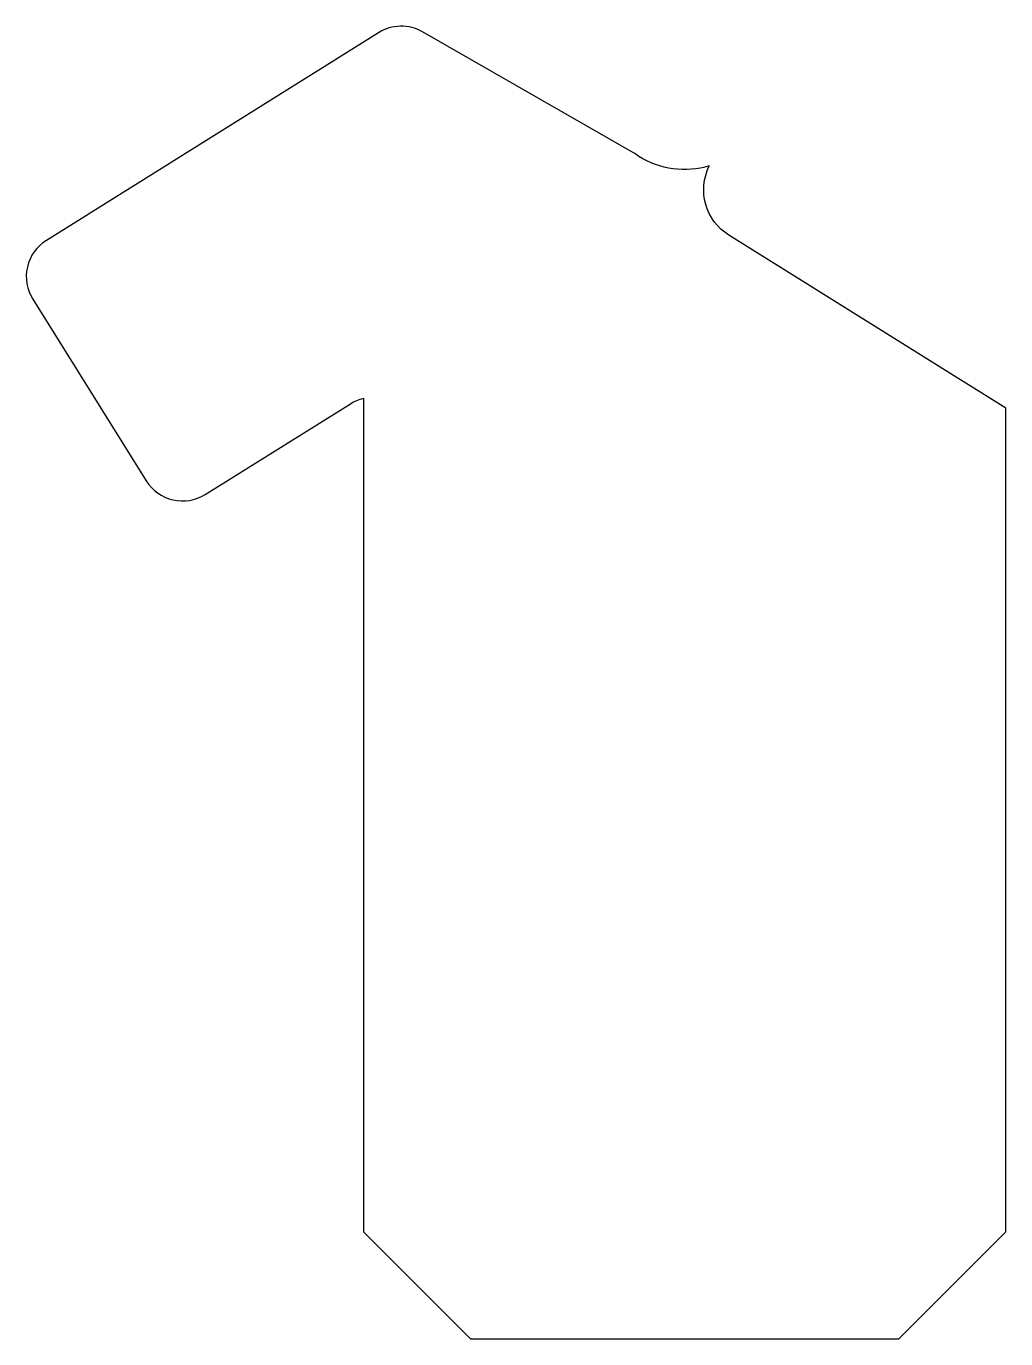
# Model space of a CAD drawing. Header units: millimetres. Extents: x -72 to 20, y -61 to 61.
import ezdxf

# ---------------------------------------------------------------- set-up
doc = ezdxf.new("R2010")
doc.units = ezdxf.units.MM

msp = doc.modelspace()

# ---------------------------------------------------------------- linework, layer by layer
msp.add_lwpolyline([(-6.11, 41.62, -0.386075), (-7.94, 48.09, -0.215781), (-14.53, 48.98, 0.038969), (-15.04, 49.33), (-34.73, 60.62, 0.276486), (-38.84, 60.54), (-69.88, 41.14, 0.414214), (-71.15, 35.63), (-60.55, 18.67, 0.414214), (-55.04, 17.39), (-41.47, 25.87, -0.083478), (-40.25, 26.38), (-40.25, -51.5), (-30.25, -61.5), (9.75, -61.5), (19.75, -51.5), (19.75, 25.46)], format="xyb", close=True)

doc.saveas('drawing.dxf')
